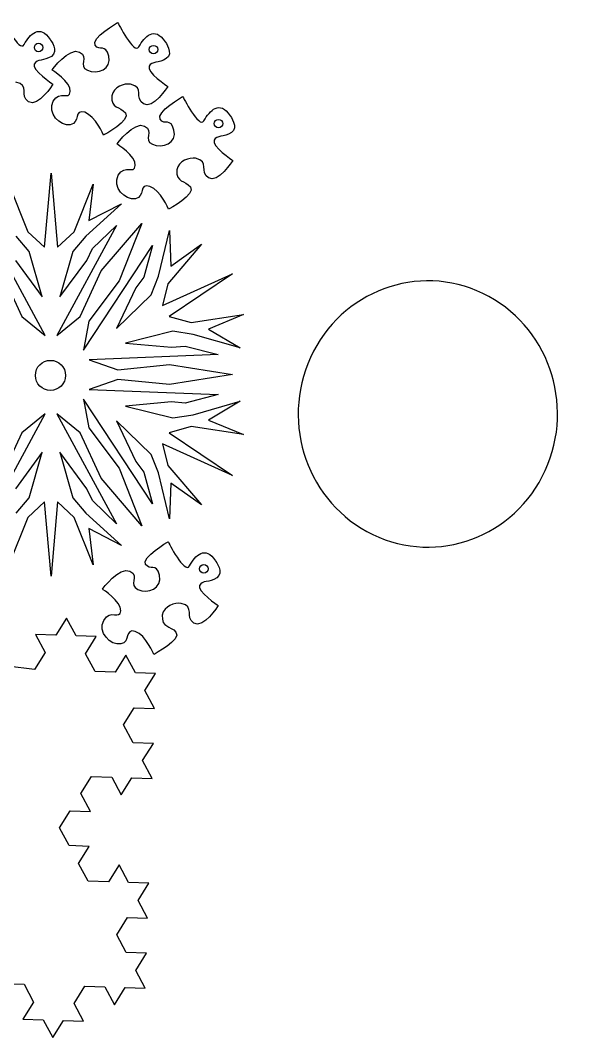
# Model space of a CAD drawing. Extents: x 0 to 244, y 143 to 297.
# Drawn here: x 187.2 to 244.2, y 192.3 to 296.7 of the extents above; entities that cross this region are included whole.
import ezdxf

# ---------------------------------------------------------------- set-up
doc = ezdxf.new("R2010")
doc.units = 0
doc.layers.add('Layer_1', color=7, linetype='CONTINUOUS')

msp = doc.modelspace()

# ---------------------------------------------------------------- linework, layer by layer
at = {"layer": 'Layer_1', "color": 1}
for points in [[(189.557125, 293.890775), (189.557125, 293.890775)], [(201.332349, 293.66417), (201.332349, 293.66417)], [(208.002384, 286.074129), (208.002384, 286.074129)], [(191.881198, 260.256214), (191.881198, 260.256214)], [(206.50738, 240.418884), (206.50738, 240.418884)]]:
    msp.add_lwpolyline(points, dxfattribs=at)
at = {"layer": 'Layer_1', "color": 7}
for points in [[(190.486716, 291.582124), (190.486716, 291.582124)], [(197.15675, 283.992083), (197.15675, 283.992083)], [(186.063151, 279.863936), (188.004151, 274.982977), (189.721189, 273.403843), (190.393073, 281.012396), (190.393073, 281.012396), (191.064957, 273.403843), (192.781995, 274.982977), (194.722995, 279.863936), (194.275072, 276.131437), (197.634494, 277.854129), (193.976456, 274.552304), (192.632688, 272.97317), (191.288919, 268.307547), (194.05111, 272.040045), (194.648341, 273.260285), (197.111917, 275.628986), (190.990304, 264.359713), (193.379226, 266.297741), (195.544187, 270.963363), (199.703151, 275.844322), (199.703151, 275.844322), (197.385897, 269.941233), (194.266113, 265.805338), (193.715168, 262.847333), (200.804295, 273.578983), (199.902477, 270.343194), (199.102188, 269.236365), (197.121622, 265.069605), (200.652001, 268.521448), (201.402272, 270.430047), (202.547462, 275.126534), (202.675866, 271.467968), (205.813567, 273.707467), (202.387703, 269.650529), (201.824066, 267.431128), (209.013229, 270.676248), (209.013229, 270.676248), (202.495951, 266.312814), (204.776625, 265.672547), (210.143488, 266.496568), (206.557865, 265.003569), (209.788883, 263.067694), (204.985656, 264.462356), (202.891616, 264.791821), (198.017468, 263.578042), (202.760225, 263.14378), (204.157745, 263.25719), (207.523139, 262.390102), (194.312399, 261.852479), (197.252266, 260.832502), (202.53701, 261.36223), (209.013229, 260.340099), (209.013229, 260.340099), (202.53701, 259.317969), (197.252266, 259.847697), (194.312399, 258.82772), (207.523139, 258.290097), (204.157745, 257.423009), (202.760225, 257.536419), (198.017468, 257.102157), (202.891616, 255.888378), (204.985656, 256.217842), (209.788883, 257.612505), (206.557865, 255.67663), (210.143488, 254.183631), (204.776625, 255.007652), (202.495951, 254.367385), (209.013229, 250.003951), (209.013229, 250.003951), (201.824066, 253.249071), (202.387703, 251.02967), (205.813567, 246.972732), (202.675866, 249.212231), (202.547462, 245.553665), (201.402272, 250.250152), (200.652001, 252.158751), (197.121622, 255.610594), (199.102188, 251.443834), (199.902477, 250.337005), (200.804295, 247.101216), (193.715168, 257.832866), (194.266113, 254.874861), (197.385897, 250.738966), (199.703151, 244.835877), (199.703151, 244.835877), (195.544187, 249.716836), (193.379226, 254.382458), (190.990304, 256.320486), (197.111917, 245.051213), (194.648341, 247.419914), (194.05111, 248.640154), (191.288919, 252.372652), (192.632688, 247.707029), (193.976456, 246.127895), (197.634494, 242.82607), (194.275072, 244.548761), (194.722995, 240.816263), (192.781995, 245.697222), (191.064957, 247.276356), (190.393073, 239.667802), (190.393073, 239.667802), (189.721189, 247.276356), (188.004151, 245.697222), (186.063151, 240.816263)], [(186.063151, 279.863936), (188.004151, 274.982977), (189.721189, 273.403843), (190.393073, 281.012396), (190.393073, 281.012396), (191.064957, 273.403843), (192.781995, 274.982977), (194.722995, 279.863936), (194.275072, 276.131437), (197.634494, 277.854129), (193.976456, 274.552304), (192.632688, 272.97317), (191.288919, 268.307547), (194.05111, 272.040045), (194.648341, 273.260285), (197.111917, 275.628986), (190.990304, 264.359713), (193.379226, 266.297741), (195.544187, 270.963363), (199.703151, 275.844322), (199.703151, 275.844322), (197.385897, 269.941233), (194.266113, 265.805338), (193.715168, 262.847333), (200.804295, 273.578983), (199.902477, 270.343194), (199.102188, 269.236365), (197.121622, 265.069605), (200.652001, 268.521448), (201.402272, 270.430047), (202.547462, 275.126534), (202.675866, 271.467968), (205.813567, 273.707467), (202.387703, 269.650529), (201.824066, 267.431128), (209.013229, 270.676248), (209.013229, 270.676248), (202.495951, 266.312814), (204.776625, 265.672547), (210.143488, 266.496568), (206.557865, 265.003569), (209.788883, 263.067694), (204.985656, 264.462356), (202.891616, 264.791821), (198.017468, 263.578042), (202.760225, 263.14378), (204.157745, 263.25719), (207.523139, 262.390102), (194.312399, 261.852479), (197.252266, 260.832502), (202.53701, 261.36223), (209.013229, 260.340099), (209.013229, 260.340099), (202.53701, 259.317969), (197.252266, 259.847697), (194.312399, 258.82772), (207.523139, 258.290097), (204.157745, 257.423009), (202.760225, 257.536419), (198.017468, 257.102157), (202.891616, 255.888378), (204.985656, 256.217842), (209.788883, 257.612505), (206.557865, 255.67663), (210.143488, 254.183631), (204.776625, 255.007652), (202.495951, 254.367385), (209.013229, 250.003951), (209.013229, 250.003951), (201.824066, 253.249071), (202.387703, 251.02967), (205.813567, 246.972732), (202.675866, 249.212231), (202.547462, 245.553665), (201.402272, 250.250152), (200.652001, 252.158751), (197.121622, 255.610594), (199.102188, 251.443834), (199.902477, 250.337005), (200.804295, 247.101216), (193.715168, 257.832866), (194.266113, 254.874861), (197.385897, 250.738966), (199.703151, 244.835877), (199.703151, 244.835877), (195.544187, 249.716836), (193.379226, 254.382458), (190.990304, 256.320486), (197.111917, 245.051213), (194.648341, 247.419914), (194.05111, 248.640154), (191.288919, 252.372652), (192.632688, 247.707029), (193.976456, 246.127895), (197.634494, 242.82607), (194.275072, 244.548761), (194.722995, 240.816263), (192.781995, 245.697222), (191.064957, 247.276356), (190.393073, 239.667802), (190.393073, 239.667802), (189.721189, 247.276356), (188.004151, 245.697222), (186.063151, 240.816263)], [(185.241959, 270.963363), (187.40692, 266.297741), (189.795842, 264.359713), (183.674229, 275.628986)], [(185.241959, 270.963363), (187.40692, 266.297741), (189.795842, 264.359713), (183.674229, 275.628986)], [(186.735036, 272.040045), (189.497227, 268.307547), (188.153458, 272.97317), (186.809689, 274.552304)], [(186.735036, 272.040045), (189.497227, 268.307547), (188.153458, 272.97317), (186.809689, 274.552304)], [(234.687706, 268.661581), (234.687706, 268.661581)], [(183.674229, 245.051213), (189.795842, 256.320486), (187.40692, 254.382458), (185.241959, 249.716836)], [(183.674229, 245.051213), (189.795842, 256.320486), (187.40692, 254.382458), (185.241959, 249.716836)], [(186.809689, 246.127895), (188.153458, 247.707029), (189.497227, 252.372652), (186.735036, 248.640154)], [(186.809689, 246.127895), (188.153458, 247.707029), (189.497227, 252.372652), (186.735036, 248.640154)], [(195.661747, 238.336838), (195.661747, 238.336838)], [(185.565241, 197.89226), (187.6364, 197.823271), (188.612513, 195.996004), (187.51812, 194.23732), (189.588627, 194.168737), (190.56474, 192.34147), (191.659134, 194.100153), (193.730292, 194.031164), (192.753527, 195.858837), (193.84792, 197.61752), (195.919078, 197.548531), (196.895192, 195.721264), (197.989585, 197.479948), (200.060092, 197.411364), (199.083978, 199.238631), (200.178372, 200.997314), (198.107865, 201.065898), (197.1311, 202.89357), (198.225493, 204.652254), (200.296651, 204.583265), (199.319886, 206.410937), (200.414279, 208.16962), (198.343772, 208.238204), (197.367659, 210.065471), (196.273266, 208.306788), (194.202759, 208.375371), (193.225994, 210.203043), (194.320387, 211.961727), (192.24988, 212.03031), (191.273766, 213.857577), (192.36816, 215.616261), (194.438667, 215.547677), (193.462553, 217.374944), (194.556946, 219.133627), (196.627453, 219.065044), (197.603567, 217.237777), (198.69796, 218.99646), (200.769118, 218.927471), (199.792353, 220.755144), (200.886746, 222.513827), (198.816239, 222.582411), (197.840126, 224.409678), (198.934519, 226.168361), (201.005026, 226.099777), (200.028912, 227.927044), (201.123305, 229.685728), (199.052799, 229.754311), (198.076033, 231.581984), (196.98164, 229.8233), (194.911133, 229.891884), (193.93502, 231.719151), (195.029413, 233.477834), (192.958255, 233.546823), (191.982141, 235.37409), (190.887748, 233.615407), (188.817241, 233.68399), (189.793355, 231.856723), (188.698961, 230.09804), (185.932395, 230.454661)]]:
    msp.add_lwpolyline(points, dxfattribs=at)
for points in [[(185.456676, 296.668212), (185.456676, 296.668212), (187.154464, 293.308501), (187.636876, 294.187451)], [(187.636876, 294.187451), (188.221328, 295.250779), (189.249295, 296.341889), (190.316664, 294.705223)], [(194.915816, 294.122997), (194.444012, 294.846363), (197.2319, 296.441607), (197.2319, 296.441607)], [(197.2319, 296.441607), (197.2319, 296.441607), (198.929689, 293.081896), (199.412101, 293.960846)], [(199.412101, 293.960846), (199.996552, 295.024173), (201.02452, 296.115284), (202.091888, 294.478618)], [(190.316664, 294.705223), (190.316664, 294.705223), (191.23249, 293.486817), (190.440929, 292.97056)], [(196.329208, 293.007639), (195.989752, 294.356373), (195.38661, 293.399631), (194.915816, 294.122997)], [(202.091888, 294.478618), (202.091888, 294.478618), (203.007714, 293.260211), (202.216154, 292.743954)], [(190.486716, 291.582124), (190.486716, 291.582124), (192.262801, 293.94064), (193.31148, 293.421857)], [(193.31148, 293.421857), (194.360663, 292.903075), (193.10235, 292.00998), (194.118699, 291.543228)], [(188.669895, 292.186071), (188.373881, 291.624352), (190.581359, 290.118518), (190.581359, 290.118518)], [(190.440929, 292.97056), (189.649369, 292.454303), (188.967425, 292.746781), (188.669895, 292.186071)], [(194.118699, 291.543228), (195.134543, 291.076475), (196.668665, 291.658906), (196.329208, 293.007639)], [(202.216154, 292.743954), (201.424594, 292.227697), (200.742649, 292.520176), (200.44512, 291.959466)], [(192.36484, 289.363027), (192.451725, 290.335934), (190.486716, 291.582124), (190.486716, 291.582124)], [(200.44512, 291.959466), (200.149106, 291.397746), (202.356584, 289.891913), (202.356584, 289.891913)], [(188.093021, 288.325763), (187.113547, 288.963759), (188.271842, 290.025572), (186.777627, 290.341286)], [(190.581359, 290.118518), (190.581359, 290.118518), (189.072495, 287.688271), (188.093021, 288.325763)], [(198.552851, 290.114681), (197.902226, 290.230359), (196.816167, 289.842409), (196.624718, 288.925573)], [(199.868246, 288.099157), (198.888772, 288.737154), (200.047067, 289.798966), (198.552851, 290.114681)], [(190.626135, 288.377997), (191.312626, 289.588321), (192.280986, 288.401233), (192.36484, 289.363027)], [(202.356584, 289.891913), (202.356584, 289.891913), (200.847719, 287.461666), (199.868246, 288.099157)], [(192.373933, 285.960379), (191.351522, 285.760342), (189.94116, 287.170703), (190.626135, 288.377997)], [(196.624718, 288.925573), (196.559049, 287.557138), (197.434968, 287.904677), (198.034574, 287.168177)], [(201.585851, 286.532956), (201.114046, 287.256322), (203.901935, 288.851566), (203.901935, 288.851566)], [(203.901935, 288.851566), (203.901935, 288.851566), (205.599723, 285.491855), (206.082135, 286.370805)], [(206.082135, 286.370805), (206.666587, 287.434133), (207.694554, 288.525243), (208.761923, 286.888577)], [(193.847437, 287.234856), (192.722482, 287.603106), (193.396344, 286.150818), (192.373933, 285.960379)], [(195.77254, 284.884422), (195.77254, 284.884422), (194.972392, 286.868122), (193.847437, 287.234856)], [(198.034574, 287.168177), (198.6362, 286.433193), (195.77254, 284.884422), (195.77254, 284.884422)], [(197.15675, 283.992083), (197.15675, 283.992083), (198.932836, 286.350599), (199.981514, 285.831817)], [(202.999243, 285.417599), (202.659786, 286.766333), (202.056645, 285.80959), (201.585851, 286.532956)], [(208.761923, 286.888577), (208.761923, 286.888577), (209.677749, 285.670171), (208.886188, 285.153914)], [(199.981514, 285.831817), (201.030698, 285.313034), (199.772384, 284.41994), (200.788734, 283.953187)], [(200.788734, 283.953187), (201.804578, 283.486434), (203.338699, 284.068865), (202.999243, 285.417599)], [(208.886188, 285.153914), (208.094628, 284.637657), (207.412684, 284.930135), (207.115154, 284.369425)], [(199.034875, 281.772986), (199.121759, 282.745893), (197.15675, 283.992083), (197.15675, 283.992083)], [(207.115154, 284.369425), (206.81914, 283.807706), (209.026618, 282.301872), (209.026618, 282.301872)], [(197.29617, 280.787956), (197.98266, 281.998281), (198.951021, 280.811193), (199.034875, 281.772986)], [(205.222886, 282.52464), (204.572261, 282.640318), (203.486201, 282.252368), (203.294752, 281.335532)], [(206.53828, 280.509117), (205.558806, 281.147113), (206.717101, 282.208926), (205.222886, 282.52464)], [(209.026618, 282.301872), (209.026618, 282.301872), (207.517754, 279.871625), (206.53828, 280.509117)], [(199.043967, 278.370338), (198.021556, 278.170301), (196.611195, 279.580663), (197.29617, 280.787956)], [(203.294752, 281.335532), (203.229083, 279.967098), (204.105003, 280.314636), (204.704608, 279.578137)], [(200.517472, 279.644816), (199.392516, 280.013066), (200.066378, 278.560777), (199.043967, 278.370338)], [(202.442574, 277.294382), (202.442574, 277.294382), (201.642427, 279.278081), (200.517472, 279.644816)], [(204.704608, 279.578137), (205.306234, 278.843153), (202.442574, 277.294382), (202.442574, 277.294382)], [(234.687706, 268.661581), (228.040855, 271.864206), (220.124869, 268.925898), (217.006854, 262.09868)], [(241.077231, 250.500949), (244.195246, 257.328166), (241.334558, 265.458956), (234.687706, 268.661581)], [(217.006854, 262.09868), (213.888838, 255.271462), (216.749523, 247.140663), (223.396374, 243.938038)], [(223.396374, 243.938038), (230.043225, 240.735413), (237.959216, 243.673731), (241.077231, 250.500949)], [(200.090847, 240.877711), (199.619043, 241.601077), (202.406931, 243.196321), (202.406931, 243.196321)], [(202.406931, 243.196321), (202.406931, 243.196321), (204.10472, 239.83661), (204.587132, 240.71556)], [(204.587132, 240.71556), (205.171583, 241.778888), (206.199551, 242.869998), (207.26692, 241.233332)], [(201.50424, 239.762354), (201.164783, 241.111087), (200.561641, 240.154345), (200.090847, 240.877711)], [(207.26692, 241.233332), (207.26692, 241.233332), (208.182745, 240.014926), (207.391185, 239.498669)], [(195.661747, 238.336838), (195.661747, 238.336838), (197.437832, 240.695354), (198.486511, 240.176572)], [(198.486511, 240.176572), (199.535694, 239.657789), (198.277381, 238.764695), (199.29373, 238.297942)], [(199.29373, 238.297942), (200.309575, 237.831189), (201.843696, 238.41362), (201.50424, 239.762354)], [(207.391185, 239.498669), (206.599625, 238.982412), (205.917681, 239.27489), (205.620151, 238.71418)], [(197.539871, 236.117741), (197.626756, 237.090648), (195.661747, 238.336838), (195.661747, 238.336838)], [(205.620151, 238.71418), (205.324137, 238.15246), (207.531615, 236.646627), (207.531615, 236.646627)], [(203.727882, 236.869395), (203.077257, 236.985073), (201.991198, 236.597123), (201.799749, 235.680287)], [(205.043277, 234.853872), (204.063803, 235.491868), (205.222098, 236.55368), (203.727882, 236.869395)], [(195.801166, 235.132711), (196.487657, 236.343035), (197.456017, 235.155948), (197.539871, 236.117741)], [(207.531615, 236.646627), (207.531615, 236.646627), (206.022751, 234.21638), (205.043277, 234.853872)], [(197.548964, 232.715093), (196.526553, 232.515056), (195.116192, 233.925417), (195.801166, 235.132711)], [(201.799749, 235.680287), (201.73408, 234.311852), (202.609999, 234.659391), (203.209605, 233.922892)], [(199.022468, 233.989571), (197.897513, 234.35782), (198.571375, 232.905532), (197.548964, 232.715093)], [(200.947571, 231.639137), (200.947571, 231.639137), (200.147423, 233.622836), (199.022468, 233.989571)], [(203.209605, 233.922892), (203.811231, 233.187908), (200.947571, 231.639137), (200.947571, 231.639137)]]:
    msp.add_open_spline(points, degree=3, dxfattribs=at)
at = {"layer": 'Layer_1', "color": 1}
for points in [[(188.687343, 293.890775), (188.687343, 294.130961), (188.882051, 294.325669), (189.122236, 294.325669)], [(189.122236, 294.325669), (189.362417, 294.325669), (189.557125, 294.130961), (189.557125, 293.890775)], [(189.122236, 293.455887), (188.882051, 293.455887), (188.687343, 293.650594), (188.687343, 293.890775)], [(189.557125, 293.890775), (189.557125, 293.650594), (189.362417, 293.455887), (189.122236, 293.455887)], [(200.462567, 293.66417), (200.462567, 293.904355), (200.657275, 294.099063), (200.897461, 294.099063)], [(200.897461, 293.229281), (200.657275, 293.229281), (200.462567, 293.423989), (200.462567, 293.66417)], [(200.897461, 294.099063), (201.137642, 294.099063), (201.332349, 293.904355), (201.332349, 293.66417)], [(201.332349, 293.66417), (201.332349, 293.423989), (201.137642, 293.229281), (200.897461, 293.229281)], [(207.132602, 286.074129), (207.132602, 286.314315), (207.32731, 286.509022), (207.567495, 286.509022)], [(207.567495, 285.639241), (207.32731, 285.639241), (207.132602, 285.833948), (207.132602, 286.074129)], [(207.567495, 286.509022), (207.807676, 286.509022), (208.002384, 286.314315), (208.002384, 286.074129)], [(208.002384, 286.074129), (208.002384, 285.833948), (207.807676, 285.639241), (207.567495, 285.639241)], [(188.791123, 260.256214), (188.791123, 261.109514), (189.482862, 261.80125), (190.336161, 261.80125)], [(190.336161, 261.80125), (191.18946, 261.80125), (191.881198, 261.109514), (191.881198, 260.256214)], [(190.336161, 258.711177), (189.482862, 258.711177), (188.791123, 259.402914), (188.791123, 260.256214)], [(191.881198, 260.256214), (191.881198, 259.402914), (191.18946, 258.711177), (190.336161, 258.711177)], [(205.637599, 240.418884), (205.637599, 240.65907), (205.832306, 240.853777), (206.072492, 240.853777)], [(206.072492, 239.983996), (205.832306, 239.983996), (205.637599, 240.178703), (205.637599, 240.418884)], [(206.072492, 240.853777), (206.312673, 240.853777), (206.50738, 240.65907), (206.50738, 240.418884)], [(206.50738, 240.418884), (206.50738, 240.178703), (206.312673, 239.983996), (206.072492, 239.983996)]]:
    msp.add_open_spline(points, degree=3, dxfattribs=at)

doc.saveas('drawing.dxf')
